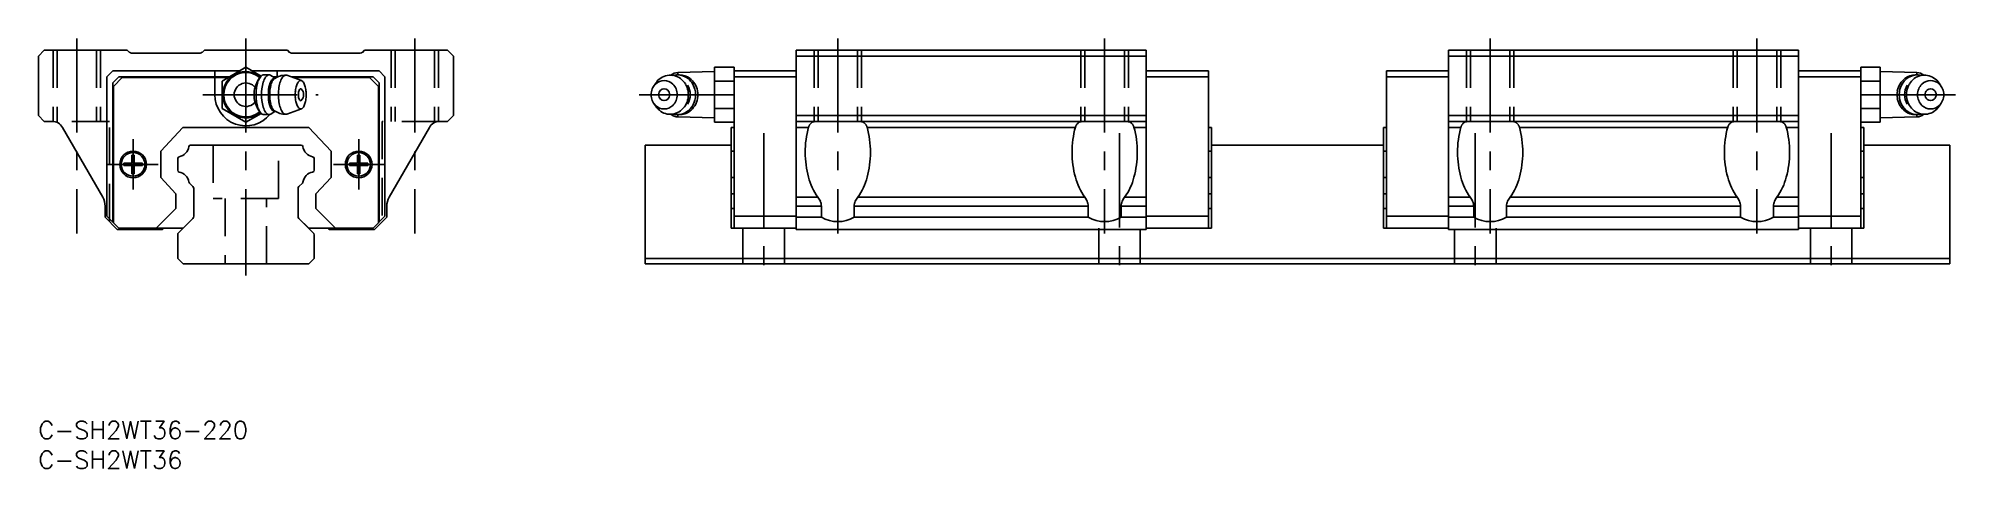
# Model space of a CAD drawing. Extents: x 0 to 323, y -8 to 65.
import ezdxf

# ---------------------------------------------------------------- set-up
doc = ezdxf.new("R2010")
doc.units = 0
doc.header["$LTSCALE"] = 0.5
doc.linetypes.add('CENTER', pattern=[50.8, 31.75, -6.35, 6.35, -6.35])
doc.linetypes.add('DASHED', pattern=[19.05, 12.7, -6.35])
doc.layers.get('0').update_dxf_attribs({"linetype": 'CONTINUOUS'})
doc.layers.add('CENTER', color=1, linetype='CENTER')
doc.styles.get("Standard").update_dxf_attribs({"font": 'txt.shx', "height": 3, "bigfont": 'bigfont.shx'})

# ---------------------------------------------------------------- blocks, each defined once
blk = doc.blocks.new('*U34')
at = {"color": 7, "linetype": 'CONTINUOUS'}
blk.add_text('C-SH2WT36-220', height=3, dxfattribs=at).set_placement((0, -3))
blk = doc.blocks.new('*U35')
at = {"color": 7, "linetype": 'CONTINUOUS'}
blk.add_text('C-SH2WT36', height=3, dxfattribs=at).set_placement((0, -8))

msp = doc.modelspace()

# ---------------------------------------------------------------- linework, layer by layer
at = {"color": 7, "linetype": 'CONTINUOUS'}
for p, q in [((1, 62.53), (0, 61.53)), ((0, 61.53), (0, 51.53)), ((15, 62.53), (1, 62.53)), ((15.35, 62.17), (15, 62.53)), ((27.29, 62.03), (15.71, 62.03)), ((28, 62.53), (27.65, 62.17)), ((42, 62.53), (28, 62.53)), ((42.35, 62.17), (42, 62.53)), ((54.29, 62.03), (42.71, 62.03)), ((55, 62.53), (54.65, 62.17)), ((69, 62.53), (55, 62.53)), ((70, 61.53), (69, 62.53)), ((70, 51.53), (70, 61.53)), ((127.81, 62.53), (186.81, 62.53)), ((127.81, 32.33), (127.81, 62.53)), ((127.81, 61.53), (186.81, 61.53)), ((186.81, 32.33), (186.81, 62.53)), ((296.81, 62.53), (237.81, 62.53)), ((237.81, 32.33), (237.81, 62.53)), ((296.81, 61.53), (237.81, 61.53)), ((296.81, 32.33), (296.81, 62.53)), ((12.55, 59.03), (11.55, 58.03)), ((33.93, 59.03), (12.55, 59.03)), ((29.75, 59.03), (29.75, 58.03)), ((35, 59.65), (31, 57.34)), ((37.55, 58.17), (35, 59.65)), ((57.45, 59.03), (36.07, 59.03)), ((38.93, 58.38), (38.05, 58.38)), ((39.95, 57.83), (39.22, 58.29)), ((40.25, 59.03), (40.25, 58.03)), ((41.92, 58.3), (44.37, 57.41)), ((58.45, 58.03), (57.45, 59.03)), ((108.11, 58.38), (107.72, 58.38)), ((114.01, 58.93), (107.86, 58.77)), ((107.86, 58.38), (107.86, 58.77)), ((117.31, 59.65), (114.01, 59.65)), ((114.01, 50.41), (114.01, 59.65)), ((117.31, 32.53), (117.31, 59.65)), ((117.31, 59.03), (127.81, 59.03)), ((197.31, 59.03), (186.81, 59.03)), ((197.31, 32.53), (197.31, 59.03)), ((227.31, 32.53), (227.31, 59.03)), ((227.31, 59.03), (237.81, 59.03)), ((307.31, 59.03), (296.81, 59.03)), ((307.31, 32.53), (307.31, 59.65)), ((307.31, 59.65), (310.61, 59.65)), ((310.61, 50.41), (310.61, 59.65)), ((310.61, 58.93), (316.76, 58.77)), ((316.52, 58.38), (316.9, 58.38)), ((316.76, 58.38), (316.76, 58.77)), ((11.55, 58.03), (11.55, 34.53)), ((12.55, 57.03), (13.55, 58.03)), ((12.55, 57.03), (12.55, 33.53)), ((14.15, 57.93), (12.65, 56.43)), ((12.65, 56.43), (12.65, 33.43)), ((32.2, 58.03), (13.55, 58.03)), ((32.02, 57.93), (14.15, 57.93)), ((29.75, 57.93), (29.75, 55.03)), ((31, 57.34), (31, 52.72)), ((37.29, 57.86), (37.52, 58.14)), ((40.32, 58.03), (39.64, 58.03)), ((40.32, 58.03), (39.64, 58.03)), ((40.12, 57.93), (39.79, 57.93)), ((40.12, 57.93), (39.79, 57.93)), ((39.95, 57.83), (39.85, 57.83)), ((56.45, 58.03), (42.66, 58.03)), ((55.85, 57.93), (42.93, 57.93)), ((57.35, 56.43), (55.85, 57.93)), ((57.45, 57.03), (56.45, 58.03)), ((57.35, 33.43), (57.35, 56.43)), ((57.45, 33.53), (57.45, 57.03)), ((58.45, 34.53), (58.45, 58.03)), ((104.1, 56.98), (103.74, 56.44)), ((117.31, 57.34), (114.01, 57.34)), ((117.31, 58.03), (127.81, 58.03)), ((197.31, 58.03), (186.81, 58.03)), ((227.31, 58.03), (237.81, 58.03)), ((307.31, 58.03), (296.81, 58.03)), ((307.31, 57.34), (310.61, 57.34)), ((320.52, 56.98), (320.88, 56.44)), ((31, 52.72), (35, 50.41)), ((35, 50.41), (37.55, 51.88)), ((37.29, 52.2), (37.52, 51.92)), ((39.95, 52.23), (39.22, 51.77)), ((39.85, 52.23), (39.95, 52.23)), ((41.92, 51.76), (44.37, 52.65)), ((103.74, 53.62), (104.1, 53.08)), ((117.31, 52.72), (114.01, 52.72)), ((307.31, 52.72), (310.61, 52.72)), ((320.88, 53.62), (320.52, 53.08)), ((0, 51.53), (1, 50.53)), ((1, 50.53), (2.33, 50.53)), ((4.06, 49.53), (10.85, 37.77)), ((20.65, 45.52), (24.39, 49.53)), ((24.39, 49.53), (45.61, 49.53)), ((38.05, 51.68), (38.93, 51.68)), ((45.61, 49.53), (49.35, 45.52)), ((59.15, 37.77), (65.94, 49.53)), ((67.67, 50.53), (69, 50.53)), ((69, 50.53), (70, 51.53)), ((107.72, 51.68), (108.11, 51.68)), ((107.86, 51.29), (107.86, 51.68)), ((107.86, 51.29), (114.01, 51.13)), ((117.31, 50.41), (114.01, 50.41)), ((117.31, 49.53), (116.81, 49.53)), ((116.81, 49.53), (116.81, 32.53)), ((127.81, 51.53), (186.81, 51.53)), ((127.81, 50.53), (186.81, 50.53)), ((127.81, 49.53), (129.88, 49.53)), ((131.23, 50.53), (131.18, 50.53)), ((138.39, 50.53), (138.45, 50.53)), ((139.74, 49.53), (174.88, 49.53)), ((176.23, 50.53), (176.18, 50.53)), ((183.39, 50.53), (183.45, 50.53)), ((184.74, 49.53), (186.81, 49.53)), ((197.31, 49.53), (197.81, 49.53)), ((197.81, 32.53), (197.81, 49.53)), ((227.31, 49.53), (226.81, 49.53)), ((226.81, 32.53), (226.81, 49.53)), ((296.81, 51.53), (237.81, 51.53)), ((296.81, 50.53), (237.81, 50.53)), ((237.81, 49.53), (239.88, 49.53)), ((241.23, 50.53), (241.18, 50.53)), ((248.39, 50.53), (248.45, 50.53)), ((249.74, 49.53), (284.88, 49.53)), ((286.23, 50.53), (286.18, 50.53)), ((293.39, 50.53), (293.45, 50.53)), ((294.74, 49.53), (296.81, 49.53)), ((307.31, 50.41), (310.61, 50.41)), ((307.31, 49.53), (307.81, 49.53)), ((307.81, 49.53), (307.81, 32.53)), ((316.76, 51.29), (310.61, 51.13)), ((316.9, 51.68), (316.51, 51.68)), ((316.76, 51.29), (316.76, 51.68)), ((20.65, 41.05), (20.65, 45.52)), ((25.68, 46.53), (44.32, 46.53)), ((44.32, 46.53), (25.68, 46.53)), ((49.35, 45.52), (49.35, 41.05)), ((102.31, 46.53), (116.81, 46.53)), ((102.31, 26.53), (102.31, 46.53)), ((117.31, 45.52), (116.81, 45.52)), ((197.31, 45.52), (197.81, 45.52)), ((197.81, 46.53), (226.81, 46.53)), ((227.31, 45.52), (226.81, 45.52)), ((307.31, 45.52), (307.81, 45.52)), ((307.81, 46.53), (322.31, 46.53)), ((322.31, 26.53), (322.31, 46.53)), ((14.42, 43.48), (15.78, 43.48)), ((15.78, 43.08), (14.42, 43.08)), ((15.78, 43.48), (15.78, 44.84)), ((15.78, 41.72), (15.78, 43.08)), ((16.18, 44.84), (16.18, 43.48)), ((16.18, 43.48), (17.54, 43.48)), ((17.54, 43.08), (16.18, 43.08)), ((16.18, 43.08), (16.18, 41.72)), ((23.5, 42.29), (23.5, 44.27)), ((23.5, 44.27), (23.5, 42.29)), ((46.5, 44.27), (46.5, 42.29)), ((46.5, 42.29), (46.5, 44.27)), ((52.46, 43.48), (53.82, 43.48)), ((53.82, 43.08), (52.46, 43.08)), ((53.82, 43.48), (53.82, 44.84)), ((53.82, 41.72), (53.82, 43.08)), ((54.22, 44.84), (54.22, 43.48)), ((54.22, 43.48), (55.58, 43.48)), ((55.58, 43.08), (54.22, 43.08)), ((54.22, 43.08), (54.22, 41.72)), ((23.2, 38.32), (20.65, 41.05)), ((26.05, 39.55), (25.47, 40.14)), ((25.47, 40.14), (26.05, 39.55)), ((26.2, 34.53), (26.2, 39.2)), ((26.2, 39.2), (26.2, 34.53)), ((43.8, 39.2), (43.8, 34.53)), ((43.8, 34.53), (43.8, 39.2)), ((44.53, 40.14), (43.95, 39.55)), ((43.95, 39.55), (44.53, 40.14)), ((49.35, 41.05), (46.8, 38.32)), ((117.31, 41.05), (116.81, 41.05)), ((197.31, 41.05), (197.81, 41.05)), ((227.31, 41.05), (226.81, 41.05)), ((307.31, 41.05), (307.81, 41.05)), ((11.25, 36.27), (11.25, 34.38)), ((19.87, 32.53), (23.2, 35.86)), ((23.2, 35.86), (23.2, 38.32)), ((46.8, 38.32), (46.8, 35.86)), ((46.8, 35.86), (50.13, 32.53)), ((58.75, 34.38), (58.75, 36.27)), ((117.31, 38.32), (116.81, 38.32)), ((117.31, 35.86), (116.81, 35.86)), ((127.81, 37.77), (131.44, 37.77)), ((127.81, 36.27), (132.04, 36.27)), ((132.04, 34.38), (132.04, 36.27)), ((137.58, 36.27), (177.04, 36.27)), ((137.58, 36.27), (137.58, 34.38)), ((138.18, 37.77), (176.44, 37.77)), ((177.04, 34.38), (177.04, 36.27)), ((182.58, 36.27), (186.81, 36.27)), ((182.58, 36.27), (182.58, 34.38)), ((183.18, 37.77), (186.81, 37.77)), ((197.31, 38.32), (197.81, 38.32)), ((197.31, 35.86), (197.81, 35.86)), ((227.31, 38.32), (226.81, 38.32)), ((227.31, 35.86), (226.81, 35.86)), ((237.81, 37.77), (241.44, 37.77)), ((237.81, 36.27), (242.04, 36.27)), ((242.04, 34.38), (242.04, 36.27)), ((247.58, 36.27), (287.04, 36.27)), ((247.58, 36.27), (247.58, 34.38)), ((248.18, 37.77), (286.44, 37.77)), ((287.04, 34.38), (287.04, 36.27)), ((292.58, 36.27), (296.81, 36.27)), ((292.58, 36.27), (292.58, 34.38)), ((293.18, 37.77), (296.81, 37.77)), ((307.31, 38.32), (307.81, 38.32)), ((307.31, 35.86), (307.81, 35.86)), ((11.25, 34.38), (13.3, 32.33)), ((11.55, 34.53), (13.55, 32.53)), ((13.55, 32.53), (24.4, 32.53)), ((20.94, 32.33), (21.14, 32.53)), ((26.05, 34.18), (23.65, 31.77)), ((24.4, 32.53), (26.05, 34.18)), ((43.95, 34.18), (45.6, 32.53)), ((46.35, 31.77), (43.95, 34.18)), ((56.45, 32.53), (45.6, 32.53)), ((48.86, 32.53), (49.06, 32.33)), ((56.45, 32.53), (58.45, 34.53)), ((56.7, 32.33), (58.75, 34.38)), ((127.76, 32.53), (116.81, 32.53)), ((117.31, 34.53), (127.81, 34.53)), ((127.76, 32.53), (127.76, 32.58)), ((127.76, 32.58), (127.81, 32.58)), ((127.81, 34.38), (132.04, 34.38)), ((137.58, 34.38), (177.04, 34.38)), ((182.58, 34.38), (186.81, 34.38)), ((197.31, 34.53), (186.81, 34.53)), ((186.81, 32.58), (186.86, 32.58)), ((186.86, 32.58), (186.86, 32.53)), ((197.81, 32.53), (186.86, 32.53)), ((226.81, 32.53), (237.76, 32.53)), ((227.31, 34.53), (237.81, 34.53)), ((237.76, 32.58), (237.76, 32.53)), ((237.81, 32.58), (237.76, 32.58)), ((237.81, 34.38), (242.04, 34.38)), ((247.58, 34.38), (287.04, 34.38)), ((292.58, 34.38), (296.81, 34.38)), ((307.31, 34.53), (296.81, 34.53)), ((296.86, 32.58), (296.81, 32.58)), ((296.86, 32.53), (296.86, 32.58)), ((296.86, 32.53), (307.81, 32.53)), ((13.3, 32.33), (20.94, 32.33)), ((23.5, 31.42), (23.5, 27.43)), ((46.5, 27.43), (46.5, 31.42)), ((49.06, 32.33), (56.7, 32.33)), ((127.81, 32.33), (186.81, 32.33)), ((296.81, 32.33), (237.81, 32.33)), ((23.5, 27.43), (24.4, 26.53)), ((24.4, 26.53), (45.6, 26.53)), ((45.6, 26.53), (46.5, 27.43)), ((102.31, 27.43), (322.31, 27.43)), ((102.31, 26.53), (322.31, 26.53))]:
    msp.add_line(p, q, dxfattribs=at)
at = {"color": 3, "linetype": 'DASHED'}
for p, q in [((2.5, 62.53), (2.5, 50.53)), ((3.18, 62.53), (3.18, 50.53)), ((9.82, 62.53), (9.82, 50.53)), ((10.5, 62.53), (10.5, 50.53)), ((59.5, 62.53), (59.5, 50.53)), ((60.18, 62.53), (60.18, 50.53)), ((66.82, 62.53), (66.82, 50.53)), ((67.5, 62.53), (67.5, 50.53)), ((130.81, 62.53), (130.81, 50.53)), ((131.49, 62.53), (131.49, 50.53)), ((138.14, 62.53), (138.14, 50.53)), ((138.81, 62.53), (138.81, 50.53)), ((175.81, 62.53), (175.81, 50.53)), ((176.49, 62.53), (176.49, 50.53)), ((183.14, 62.53), (183.14, 50.53)), ((183.81, 62.53), (183.81, 50.53)), ((240.81, 62.53), (240.81, 50.53)), ((241.49, 62.53), (241.49, 50.53)), ((248.14, 62.53), (248.14, 50.53)), ((248.81, 62.53), (248.81, 50.53)), ((285.81, 62.53), (285.81, 50.53)), ((286.49, 62.53), (286.49, 50.53)), ((293.14, 62.53), (293.14, 50.53)), ((293.81, 62.53), (293.81, 50.53)), ((12, 50.53), (2.33, 50.53)), ((12, 33.63), (12, 50.53)), ((58, 50.53), (58, 33.63)), ((67.67, 50.53), (58, 50.53)), ((29.5, 46.53), (29.5, 37.53)), ((40.5, 37.53), (40.5, 46.53)), ((40.5, 37.53), (29.5, 37.53)), ((31.5, 37.53), (31.5, 26.53)), ((38.5, 26.53), (38.5, 37.53)), ((118.81, 32.53), (118.81, 26.53)), ((125.81, 26.53), (125.81, 32.53)), ((178.81, 32.53), (178.81, 26.53)), ((245.81, 26.53), (245.81, 32.53)), ((298.81, 32.53), (298.81, 26.53)), ((305.81, 26.53), (305.81, 32.53)), ((185.81, 26.53), (185.81, 32.33)), ((238.81, 32.33), (238.81, 26.53))]:
    msp.add_line(p, q, dxfattribs=at)
at = {"color": 7, "linetype": 'CONTINUOUS'}
for centre, radius in [((15.98, 43.28), 2.25), ((15.98, 43.28), 1.99), ((54.02, 43.28), 2.25), ((54.02, 43.28), 1.99)]:
    msp.add_circle(centre, radius, dxfattribs=at)
for centre, radius, start, end in [((15.71, 62.53), 0.5, 225, 270), ((27.29, 62.53), 0.5, 270, 315), ((42.71, 62.53), 0.5, 225, 270), ((54.29, 62.53), 0.5, 270, 315), ((35, 55.03), 3.9, 50.9718, 309.0282), ((35, 55.03), 3.74, 51.0329, 308.9671), ((38.04, 57.7), 0.68, 89.8146, 141.4349), ((39.1, 57.49), 0.918, 109.5055, 148.4502), ((38.93, 57.82), 0.551, 57.5252, 104.1804), ((41.69, 55.03), 3.29, 89.1369, 124.9824), ((42.25, 57.12), 1.38, 126.0403, 154.4616), ((41.74, 57.81), 0.519, 70.0924, 125.2235), ((106.58, 55.42), 2.91, 100.3514, 123.7661), ((106.56, 55.51), 2.82, 76.348, 100.2493), ((107.92, 56.77), 2, 91.5, 128.7532), ((107.72, 55.44), 2.94, 80.5353, 103.929), ((106.53, 55.39), 2.94, 52.9859, 76.2524), ((108.1, 55.44), 2.94, 53.8898, 89.8488), ((107.71, 55.43), 2.95, 57.3307, 80.285), ((316.52, 55.44), 2.94, 90.1512, 126.1102), ((316.91, 55.43), 2.95, 99.715, 122.6693), ((318.09, 55.39), 2.94, 103.7476, 127.0141), ((316.9, 55.44), 2.94, 76.071, 99.4647), ((316.71, 56.77), 2, 51.2468, 88.5), ((318.06, 55.51), 2.82, 79.7507, 103.652), ((318.04, 55.42), 2.91, 56.2339, 79.6486), ((35, 55.03), 5.25, 180, 320.5885), ((35, 55.03), 1.98, 38.259, 321.741), ((40.49, 55.03), 4.12, 162.6982, 197.3018), ((44.42, 53.91), 8.2, 155.5597, 163.4295), ((45.4, 55.03), 8.68, 175.683, 184.317), ((43.25, 55.25), 6.52, 160.718, 176.1614), ((38.88, 56.5), 2.09, 139.5538, 157.3697), ((39.24, 56.65), 2.27, 139.598, 160.8002), ((46.22, 55.03), 8.58, 173.5184, 186.4816), ((44.01, 55.31), 6.35, 163.1981, 173.801), ((40.82, 56.31), 3, 146.419, 163.9372), ((46.04, 55.03), 7.26, 175.683, 184.317), ((43.78, 55.3), 4.99, 160.0114, 176.868), ((46.27, 55.03), 7.26, 175.8885, 184.1115), ((45.07, 55.14), 6.05, 166.8119, 176.1003), ((40.89, 56.38), 1.9, 139.598, 160.8002), ((42.5, 55.77), 3.41, 153.6234, 167.265), ((39.89, 57.26), 0.569, 93.4944, 141.4349), ((40.57, 56.76), 1.24, 128.03, 154.984), ((49.04, 55.03), 8.56, 175.825, 184.175), ((47.58, 55.16), 7.09, 166.5793, 176.0477), ((44.5, 55.93), 3.92, 152.982, 167.0658), ((49.54, 55.03), 6.22, 175.683, 184.317), ((48.41, 55.13), 5.09, 166.0541, 175.9315), ((46.1, 55.74), 2.69, 151.4947, 166.6232), ((44.52, 56.62), 0.885, 121.2698, 153.2617), ((46.42, 55.03), 2.56, 173.7782, 186.2218), ((45.8, 55.1), 1.94, 164.0092, 174.023), ((44.88, 55.38), 0.977, 148.743, 164.6112), ((44.32, 55.73), 0.321, 116.9113, 150.4592), ((44.24, 57.06), 0.371, 61.134, 118.866), ((44.24, 55.87), 0.155, 58.6993, 113.8023), ((43.4, 55.03), 1.34, 313.2338, 46.7662), ((43.96, 56.62), 0.885, 26.7383, 58.7302), ((42.38, 55.74), 2.69, 13.3768, 28.5053), ((40.06, 55.13), 5.09, 4.0685, 13.9459), ((38.94, 55.03), 6.22, 355.683, 4.317), ((105.85, 55.03), 2.53, 134.7224, 225.2776), ((105.53, 55.34), 2.09, 45.5005, 134.4995), ((106.72, 55.22), 3.16, 123.7997, 146.1384), ((105.66, 55.03), 1.06, 134.7224, 225.2776), ((105.53, 55.16), 0.872, 45.5005, 134.4995), ((105.4, 55.03), 1.06, 314.7224, 45.2776), ((105.21, 55.03), 2.53, 314.7224, 45.2776), ((106.37, 55.19), 3.2, 30.981, 52.964), ((106.15, 55.05), 3.46, 10.1721, 31.0278), ((107.58, 55.23), 3.19, 35.5149, 57.2955), ((106.95, 55.03), 2.98, 327.435, 32.5652), ((106.06, 55.03), 3.55, 349.7879, 10.29), ((107.93, 55.2), 3.23, 31.5185, 53.9499), ((107.36, 55.07), 3.46, 14.9361, 35.548), ((107.7, 55.05), 3.51, 10.3156, 31.5664), ((107.21, 55.03), 3.61, 344.994, 15.006), ((107.59, 55.03), 3.62, 349.6015, 10.3985), ((317.04, 55.03), 3.62, 169.6015, 190.3985), ((316.93, 55.05), 3.51, 148.4336, 169.6844), ((317.41, 55.03), 3.61, 164.994, 195.006), ((317.27, 55.07), 3.46, 144.452, 165.0639), ((316.7, 55.2), 3.23, 126.0501, 148.4815), ((317.04, 55.23), 3.19, 122.7045, 144.4851), ((317.67, 55.03), 2.98, 147.4348, 212.565), ((318.57, 55.03), 3.55, 169.71, 190.2121), ((318.47, 55.05), 3.46, 148.9722, 169.8279), ((318.25, 55.19), 3.2, 127.036, 149.019), ((319.41, 55.03), 2.53, 134.7224, 225.2776), ((319.09, 55.34), 2.09, 45.5005, 134.4995), ((319.23, 55.03), 1.06, 134.7224, 225.2776), ((319.09, 55.16), 0.872, 45.5005, 134.4995), ((317.9, 55.22), 3.16, 33.8616, 56.2003), ((318.96, 55.03), 1.06, 314.7224, 45.2776), ((318.78, 55.03), 2.53, 314.7224, 45.2776), ((44.42, 56.14), 8.2, 196.5705, 204.4403), ((43.25, 54.81), 6.52, 183.8386, 199.282), ((38.88, 53.55), 2.09, 202.6303, 220.4462), ((39.24, 53.41), 2.27, 199.1998, 220.402), ((38.04, 52.36), 0.68, 218.5651, 270.1854), ((44.01, 54.74), 6.35, 186.199, 196.8019), ((40.82, 53.74), 3, 196.0628, 213.581), ((39.1, 52.56), 0.918, 211.5498, 250.4945), ((38.93, 52.23), 0.551, 255.8196, 302.4748), ((43.78, 54.75), 4.99, 183.132, 199.9886), ((45.07, 54.92), 6.05, 183.8997, 193.1881), ((40.89, 53.67), 1.9, 199.1998, 220.402), ((42.5, 54.29), 3.41, 192.735, 206.3766), ((39.89, 52.8), 0.569, 218.5651, 266.5056), ((40.57, 53.3), 1.24, 205.016, 231.97), ((41.69, 55.02), 3.29, 235.0186, 270.862), ((47.58, 54.89), 7.09, 183.9523, 193.4207), ((44.5, 54.13), 3.92, 192.9342, 207.018), ((42.25, 52.94), 1.38, 205.5384, 233.9597), ((41.74, 52.25), 0.519, 234.7765, 289.9076), ((48.41, 54.92), 5.09, 184.0685, 193.9459), ((46.1, 54.32), 2.69, 193.3768, 208.5053), ((44.52, 53.43), 0.885, 206.7383, 238.7302), ((45.8, 54.95), 1.94, 185.977, 195.9908), ((44.88, 54.68), 0.977, 195.3888, 211.257), ((44.32, 54.33), 0.321, 209.5408, 243.0887), ((44.24, 53), 0.371, 241.134, 298.866), ((44.24, 54.18), 0.155, 246.1977, 301.3007), ((43.96, 53.43), 0.885, 301.2698, 333.2617), ((42.38, 54.32), 2.69, 331.4947, 346.6232), ((40.06, 54.92), 5.09, 346.0541, 355.9315), ((105.53, 54.72), 2.09, 225.5005, 314.4995), ((106.72, 54.84), 3.15, 213.8629, 236.2875), ((105.53, 54.9), 0.872, 225.5005, 314.4995), ((106.58, 54.63), 2.91, 236.3214, 259.7399), ((106.56, 54.55), 2.82, 259.8421, 283.7431), ((107.72, 54.62), 2.94, 256.0709, 279.4649), ((106.53, 54.66), 2.94, 283.8385, 307.1008), ((108.1, 54.62), 2.94, 270.1167, 306.1107), ((107.71, 54.62), 2.95, 279.715, 302.6693), ((106.37, 54.87), 3.2, 307.1224, 329.1003), ((106.15, 55), 3.46, 329.0534, 349.9059), ((107.58, 54.82), 3.19, 302.7045, 324.4851), ((107.93, 54.86), 3.23, 306.0501, 328.4815), ((107.36, 54.98), 3.46, 324.452, 345.0638), ((107.7, 55), 3.51, 328.4336, 349.6844), ((316.93, 55), 3.51, 190.3156, 211.5664), ((317.27, 54.98), 3.46, 194.9362, 215.548), ((316.7, 54.86), 3.23, 211.5185, 233.9499), ((317.04, 54.82), 3.19, 215.5149, 237.2955), ((316.52, 54.62), 2.94, 233.8893, 269.8833), ((318.47, 55), 3.46, 190.0941, 210.9466), ((316.91, 54.62), 2.95, 237.3307, 260.285), ((318.25, 54.87), 3.2, 210.8997, 232.8776), ((318.09, 54.66), 2.94, 232.8992, 256.1615), ((316.9, 54.62), 2.94, 260.5351, 283.9291), ((318.06, 54.55), 2.82, 256.2569, 280.1579), ((319.09, 54.72), 2.09, 225.5005, 314.4995), ((319.09, 54.9), 0.872, 225.5005, 314.4995), ((318.04, 54.63), 2.91, 280.2601, 303.6786), ((317.9, 54.84), 3.15, 303.7125, 326.1371), ((2.33, 48.53), 2, 30, 90), ((67.67, 48.53), 2, 90, 150), ((107.92, 53.29), 2, 231.2468, 268.5), ((143.82, 45.57), 14.49, 164.1254, 172.4402), ((132, 48.93), 2.2, 159.4513, 164.098), ((131.57, 49.09), 1.74, 154.009, 159.46), ((131.34, 49.2), 1.49, 149.6497, 153.9919), ((131.05, 49.38), 1.14, 125.5901, 150.0898), ((131.06, 49.3), 1.21, 96.6813, 123.9987), ((131.21, 48.42), 2.11, 90.9615, 97.9559), ((138.41, 48.42), 2.11, 82.0441, 89.0385), ((138.56, 49.3), 1.21, 56.0013, 83.3187), ((138.58, 49.38), 1.14, 29.9102, 54.4099), ((138.28, 49.2), 1.49, 26.0081, 30.3503), ((138.06, 49.09), 1.74, 20.54, 25.991), ((137.63, 48.93), 2.2, 15.902, 20.5487), ((125.81, 45.57), 14.49, 7.5598, 15.8746), ((188.82, 45.57), 14.49, 164.1254, 172.4402), ((177, 48.93), 2.2, 159.4513, 164.098), ((176.57, 49.09), 1.74, 154.009, 159.46), ((176.34, 49.2), 1.49, 149.6497, 153.9919), ((176.05, 49.38), 1.14, 125.5901, 150.0898), ((176.06, 49.3), 1.21, 96.6813, 123.9987), ((176.21, 48.42), 2.11, 90.9615, 97.9559), ((183.41, 48.42), 2.11, 82.0441, 89.0385), ((183.56, 49.3), 1.21, 56.0013, 83.3187), ((183.58, 49.38), 1.14, 29.9102, 54.4099), ((183.28, 49.2), 1.49, 26.0081, 30.3503), ((183.06, 49.09), 1.74, 20.54, 25.991), ((182.63, 48.93), 2.2, 15.902, 20.5487), ((170.81, 45.57), 14.49, 7.5598, 15.8746), ((253.82, 45.57), 14.49, 164.1254, 172.4402), ((242, 48.93), 2.2, 159.4513, 164.098), ((241.57, 49.09), 1.74, 154.009, 159.46), ((241.34, 49.2), 1.49, 149.6497, 153.9919), ((241.05, 49.38), 1.14, 125.5901, 150.0898), ((241.06, 49.3), 1.21, 96.6813, 123.9987), ((241.21, 48.42), 2.11, 90.9615, 97.9559), ((248.41, 48.42), 2.11, 82.0441, 89.0385), ((248.56, 49.3), 1.21, 56.0013, 83.3187), ((248.58, 49.38), 1.14, 29.9102, 54.4099), ((248.28, 49.2), 1.49, 26.0081, 30.3503), ((248.06, 49.09), 1.74, 20.54, 25.991), ((247.63, 48.93), 2.2, 15.902, 20.5487), ((235.81, 45.57), 14.49, 7.5598, 15.8746), ((298.82, 45.57), 14.49, 164.1254, 172.4402), ((287, 48.93), 2.2, 159.4513, 164.098), ((286.57, 49.09), 1.74, 154.009, 159.46), ((286.34, 49.2), 1.49, 149.6497, 153.9919), ((286.05, 49.38), 1.14, 125.5901, 150.0898), ((286.06, 49.3), 1.21, 96.6813, 123.9987), ((286.21, 48.42), 2.11, 90.9615, 97.9559), ((293.41, 48.42), 2.11, 82.0441, 89.0385), ((293.56, 49.3), 1.21, 56.0013, 83.3187), ((293.58, 49.38), 1.14, 29.9102, 54.4099), ((293.28, 49.2), 1.49, 26.0081, 30.3503), ((293.06, 49.09), 1.74, 20.54, 25.991), ((292.63, 48.93), 2.2, 15.902, 20.5487), ((280.81, 45.57), 14.49, 7.5598, 15.8746), ((316.71, 53.29), 2, 271.5, 308.7532), ((23.36, 46.57), 2.04, 280.695, 351.6103), ((23.36, 46.57), 2.04, 280.695, 351.6103), ((25.68, 46.23), 0.3, 90, 171.6104), ((25.68, 46.23), 0.3, 90, 171.6104), ((44.32, 46.23), 0.3, 8.3896, 90), ((44.32, 46.23), 0.3, 8.3896, 90), ((46.63, 46.57), 2.04, 188.3897, 259.305), ((46.63, 46.57), 2.04, 188.3897, 259.305), ((145.6, 45.3), 16.29, 172.357, 180.015), ((145.01, 45.27), 15.69, 179.881, 195.3747), ((124.62, 45.27), 15.69, 344.6253, 0.119), ((124.02, 45.3), 16.29, 359.985, 7.643), ((190.6, 45.3), 16.29, 172.357, 180.015), ((190.01, 45.27), 15.69, 179.881, 195.3747), ((169.62, 45.27), 15.69, 344.6253, 0.119), ((169.02, 45.3), 16.29, 359.985, 7.643), ((255.6, 45.3), 16.29, 172.357, 180.015), ((255.01, 45.27), 15.69, 179.881, 195.3747), ((234.62, 45.27), 15.69, 344.6253, 0.119), ((234.02, 45.3), 16.29, 359.985, 7.643), ((300.6, 45.3), 16.29, 172.357, 180.015), ((300.01, 45.27), 15.69, 179.881, 195.3747), ((279.62, 45.27), 15.69, 344.6253, 0.119), ((279.02, 45.3), 16.29, 359.985, 7.643), ((15.98, 43.28), 1.57, 172.7046, 187.2954), ((15.98, 43.28), 1.58, 82.7046, 97.2954), ((15.98, 43.28), 1.58, 352.7046, 7.2954), ((23.8, 44.27), 0.3, 100.695, 180), ((23.8, 44.27), 0.3, 100.695, 180), ((23.8, 42.29), 0.3, 180, 259.305), ((23.8, 42.29), 0.3, 180, 259.305), ((46.2, 44.27), 0.3, 0, 79.305), ((46.2, 44.27), 0.3, 0, 79.305), ((46.2, 42.29), 0.3, 280.695, 0), ((46.2, 42.29), 0.3, 280.695, 0), ((54.02, 43.28), 1.57, 172.7046, 187.2954), ((54.02, 43.28), 1.58, 82.7046, 97.2954), ((54.02, 43.28), 1.58, 352.7046, 7.2954), ((15.98, 43.28), 1.58, 262.7046, 277.2954), ((23.36, 39.99), 2.04, 8.9835, 79.305), ((23.36, 39.99), 2.04, 8.9835, 79.305), ((25.68, 40.35), 0.3, 188.9835, 225), ((25.68, 40.35), 0.3, 188.9835, 225), ((25.7, 39.2), 0.5, 0, 45), ((25.7, 39.2), 0.5, 0, 45), ((44.3, 39.2), 0.5, 135, 180), ((44.3, 39.2), 0.5, 135, 180), ((44.32, 40.35), 0.3, 315, 351.0165), ((44.32, 40.35), 0.3, 315, 351.0165), ((46.63, 39.99), 2.04, 100.695, 171.0165), ((46.63, 39.99), 2.04, 100.695, 171.0165), ((54.02, 43.28), 1.58, 262.7046, 277.2954), ((139.51, 43.6), 9.95, 194.517, 215.8781), ((130.12, 43.6), 9.95, 324.1219, 345.483), ((184.51, 43.6), 9.95, 194.517, 215.8781), ((175.12, 43.6), 9.95, 324.1219, 345.483), ((249.51, 43.6), 9.95, 194.517, 215.8781), ((240.12, 43.6), 9.95, 324.1219, 345.483), ((294.51, 43.6), 9.95, 194.517, 215.8781), ((285.12, 43.6), 9.95, 324.1219, 345.483), ((8.25, 36.27), 3, 0, 30), ((61.75, 36.27), 3, 150, 180), ((128.48, 35.53), 3.72, 24.4991, 37.0901), ((130.09, 36.25), 1.95, 0.4174, 24.6972), ((139.53, 36.25), 1.95, 155.3028, 179.5826), ((141.15, 35.53), 3.72, 142.9099, 155.5009), ((173.48, 35.53), 3.72, 24.4991, 37.0901), ((175.09, 36.25), 1.95, 0.4174, 24.6972), ((184.53, 36.25), 1.95, 155.3028, 179.5826), ((186.15, 35.53), 3.72, 142.9099, 155.5009), ((238.48, 35.53), 3.72, 24.4991, 37.0901), ((240.09, 36.25), 1.95, 0.4174, 24.6972), ((249.53, 36.25), 1.95, 155.3028, 179.5826), ((251.15, 35.53), 3.72, 142.9099, 155.5009), ((283.48, 35.53), 3.72, 24.4991, 37.0901), ((285.09, 36.25), 1.95, 0.4174, 24.6972), ((294.53, 36.25), 1.95, 155.3028, 179.5826), ((296.15, 35.53), 3.72, 142.9099, 155.5009), ((25.7, 34.53), 0.5, 315, 0), ((25.7, 34.53), 0.5, 315, 0), ((44.3, 34.53), 0.5, 180, 225), ((44.3, 34.53), 0.5, 180, 225), ((134.81, 39.13), 5.5, 239.7274, 300.2726), ((179.81, 39.13), 5.5, 239.7274, 300.2726), ((244.81, 39.13), 5.5, 239.7274, 300.2726), ((289.81, 39.13), 5.5, 239.7274, 300.2726), ((24, 31.42), 0.5, 135, 180), ((46, 31.42), 0.5, 0, 45)]:
    msp.add_arc(centre, radius, start, end, dxfattribs=at)
at = {"layer": 'CENTER', "color": 1, "linetype": 'CENTER'}
for p, q in [((6.5, 64.53), (6.5, 31.63)), ((35, 64.53), (35, 24.53)), ((63.5, 64.53), (63.5, 31.63)), ((134.81, 64.53), (134.81, 31.63)), ((179.81, 64.53), (179.81, 31.63)), ((244.81, 64.53), (244.81, 31.63)), ((289.81, 64.53), (289.81, 31.63)), ((27.75, 55.03), (47.16, 55.03)), ((101.31, 55.03), (119.31, 55.03)), ((323.31, 55.03), (305.31, 55.03)), ((122.31, 48.53), (122.31, 24.53)), ((182.31, 48.53), (182.31, 24.53)), ((242.31, 48.53), (242.31, 24.53)), ((302.31, 48.53), (302.31, 24.53)), ((15.98, 47.53), (15.98, 39.03)), ((54.02, 47.53), (54.02, 39.03)), ((11.73, 43.28), (20.23, 43.28)), ((49.77, 43.28), (58.27, 43.28))]:
    msp.add_line(p, q, dxfattribs=at)

# ---------------------------------------------------------------- block references
at = {"color": 7, "linetype": 'CONTINUOUS'}
for name in ['*U34', '*U35']:
    msp.add_blockref(name, (0, 0), dxfattribs=at)

doc.saveas('drawing.dxf')
